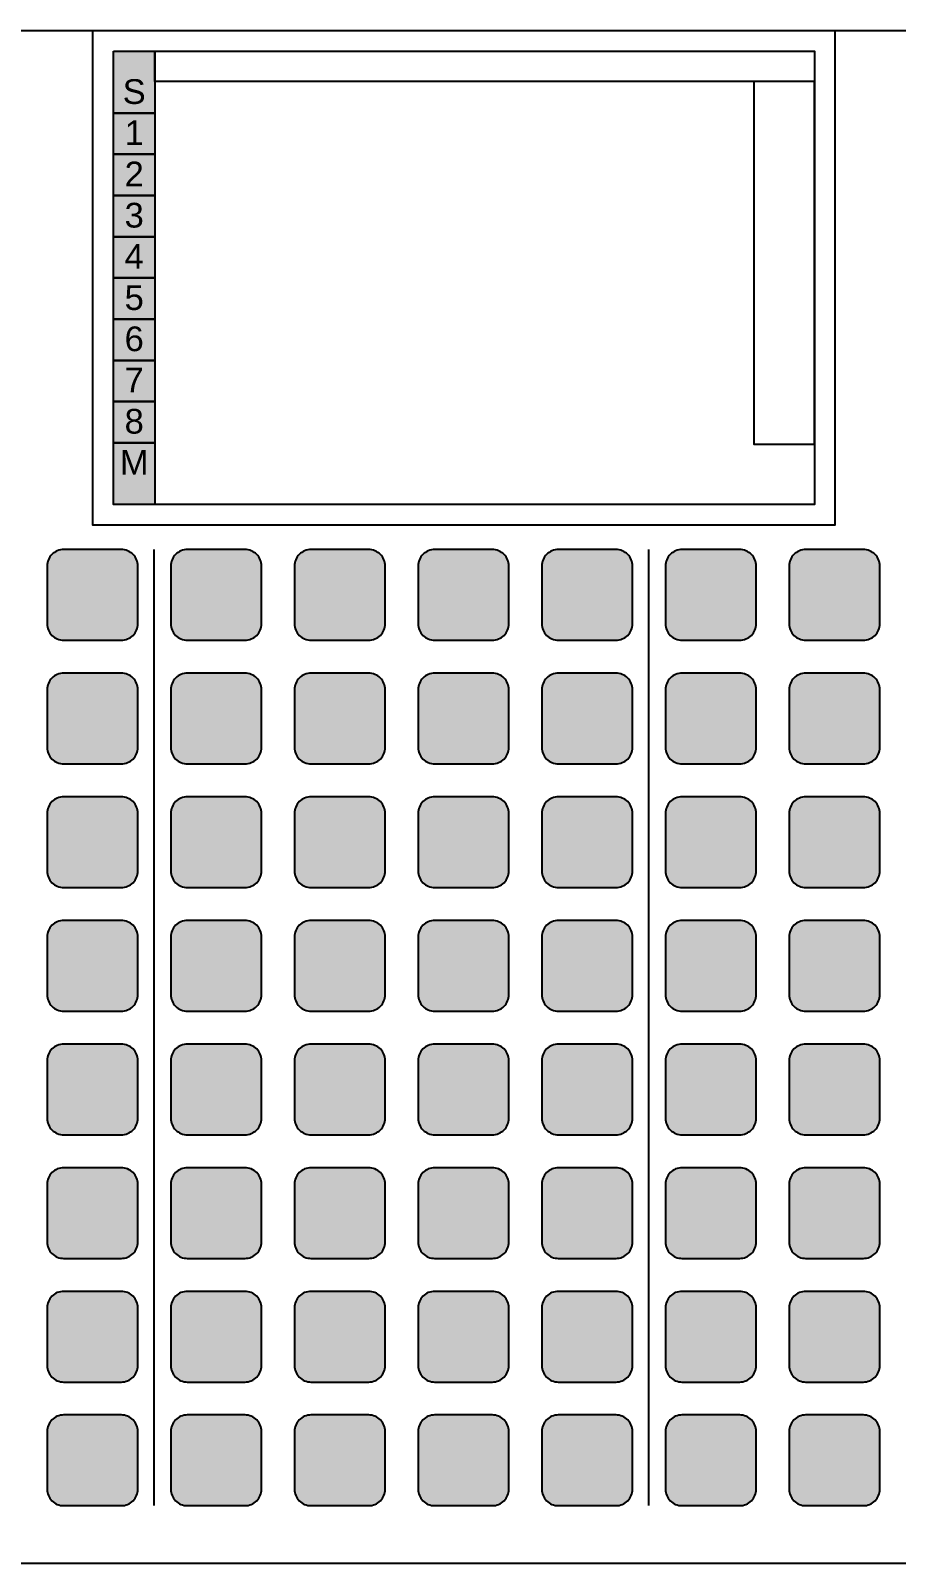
# Model space of a CAD drawing. Header units: millimetres. Extents: x -175 to 2286, y -1714 to 1134.
# Drawn here: x 782 to 887, y 158.1 to 344 of the extents above; entities that cross this region are included whole.
import ezdxf

# ---------------------------------------------------------------- set-up
doc = ezdxf.new("R2010")
doc.units = ezdxf.units.MM
for name, color, linetype in [('maingrid', 7, 'Continuous'), ('panel', 7, 'Continuous'), ('schrift', 7, 'Continuous')]:
    doc.layers.add(name, color=color, linetype=linetype)
doc.styles.get("Standard").update_dxf_attribs({"font": 'arial.ttf'})

msp = doc.modelspace()

# ---------------------------------------------------------------- hatches: boundary and pattern name
h = msp.add_hatch(color=6)
h.dxf.hatch_style = 1
h.paths.add_polyline_path([(792.104, 334.039), (797.104, 334.039), (797.104, 341.539), (792.104, 341.539)])
h = msp.add_hatch(color=1)
h.dxf.hatch_style = 1
h.paths.add_polyline_path([(797.104, 334.039), (792.104, 334.039), (792.104, 329.039), (797.104, 329.039)])
h = msp.add_hatch(color=6)
h.dxf.hatch_style = 1
h.paths.add_polyline_path([(792.104, 324.039), (797.104, 324.039), (797.104, 329.039), (792.104, 329.039)])
h = msp.add_hatch(color=54)
h.dxf.hatch_style = 1
h.paths.add_polyline_path([(797.104, 324.039), (792.104, 324.039), (792.104, 319.039), (797.104, 319.039)])
h = msp.add_hatch(color=2)
h.dxf.hatch_style = 1
h.paths.add_polyline_path([(797.104, 319.039), (792.104, 319.039), (792.104, 314.039), (797.104, 314.039)])
h = msp.add_hatch(color=150)
h.dxf.hatch_style = 1
h.paths.add_polyline_path([(797.104, 314.039), (792.104, 314.039), (792.104, 309.039), (797.104, 309.039)])
h = msp.add_hatch(color=61)
h.dxf.hatch_style = 1
h.paths.add_polyline_path([(797.104, 309.039), (792.104, 309.039), (792.104, 304.039), (797.104, 304.039)])
h = msp.add_hatch(color=4)
h.dxf.hatch_style = 1
h.paths.add_polyline_path([(797.104, 304.039), (792.104, 304.039), (792.104, 299.039), (797.104, 299.039)])
h = msp.add_hatch(color=3)
h.dxf.hatch_style = 1
h.paths.add_polyline_path([(797.104, 299.039), (792.104, 299.039), (792.104, 294.039), (797.104, 294.039)])
h = msp.add_hatch(color=252)
h.dxf.hatch_style = 1
h.paths.add_polyline_path([(792.104, 294.039), (792.104, 286.539), (797.104, 286.539), (797.104, 294.039)])
at = {"layer": 'maingrid'}
h = msp.add_hatch(color=252, dxfattribs=at)
h.dxf.hatch_style = 1
h.paths.add_polyline_path([(795.046, 279.079, 0.4142136), (793.046, 281.079), (786.046, 281.079, 0.4142136), (784.046, 279.079), (784.046, 272.079, 0.4142136), (786.046, 270.079), (793.046, 270.079, 0.4142136), (795.046, 272.079)])
at = {"layer": 'maingrid', "true_color": 0xfffffe}
h = msp.add_hatch(color=7, dxfattribs=at)
h.dxf.hatch_style = 1
h.paths.add_polyline_path([(810.046, 279.079, 0.4142136), (808.046, 281.079), (801.046, 281.079, 0.4142136), (799.046, 279.079), (799.046, 272.079, 0.4142136), (801.046, 270.079), (808.046, 270.079, 0.4142136), (810.046, 272.079)])
at = {"layer": 'maingrid'}
h = msp.add_hatch(color=252, dxfattribs=at)
h.dxf.hatch_style = 1
h.paths.add_polyline_path([(825.046, 279.079, 0.4142136), (823.046, 281.079), (816.046, 281.079, 0.4142136), (814.046, 279.079), (814.046, 272.079, 0.4142136), (816.046, 270.079), (823.046, 270.079, 0.4142136), (825.046, 272.079)])
h = msp.add_hatch(color=252, dxfattribs=at)
h.dxf.hatch_style = 1
h.paths.add_polyline_path([(840.046, 279.079, 0.4142136), (838.046, 281.079), (831.046, 281.079, 0.4142136), (829.046, 279.079), (829.046, 272.079, 0.4142136), (831.046, 270.079), (838.046, 270.079, 0.4142136), (840.046, 272.079)])
h = msp.add_hatch(color=252, dxfattribs=at)
h.dxf.hatch_style = 1
h.paths.add_polyline_path([(855.046, 279.079, 0.4142136), (853.046, 281.079), (846.046, 281.079, 0.4142136), (844.046, 279.079), (844.046, 272.079, 0.4142136), (846.046, 270.079), (853.046, 270.079, 0.4142136), (855.046, 272.079)])
at = {"layer": 'maingrid', "true_color": 0xfffffe}
h = msp.add_hatch(color=7, dxfattribs=at)
h.dxf.hatch_style = 1
h.paths.add_polyline_path([(870.046, 279.079, 0.4142136), (868.046, 281.079), (861.046, 281.079, 0.4142136), (859.046, 279.079), (859.046, 272.079, 0.4142136), (861.046, 270.079), (868.046, 270.079, 0.4142136), (870.046, 272.079)])
at = {"layer": 'maingrid'}
h = msp.add_hatch(color=252, dxfattribs=at)
h.dxf.hatch_style = 1
h.paths.add_polyline_path([(885.046, 279.079, 0.4142136), (883.046, 281.079), (876.046, 281.079, 0.4142136), (874.046, 279.079), (874.046, 272.079, 0.4142136), (876.046, 270.079), (883.046, 270.079, 0.4142136), (885.046, 272.079)])
h = msp.add_hatch(color=252, dxfattribs=at)
h.dxf.hatch_style = 1
h.paths.add_polyline_path([(795.046, 264.079, 0.4142136), (793.046, 266.079), (786.046, 266.079, 0.4142136), (784.046, 264.079), (784.046, 257.079, 0.4142136), (786.046, 255.079), (793.046, 255.079, 0.4142136), (795.046, 257.079)])
h = msp.add_hatch(color=252, dxfattribs=at)
h.dxf.hatch_style = 1
h.paths.add_polyline_path([(810.046, 264.079, 0.4142136), (808.046, 266.079), (801.046, 266.079, 0.4142136), (799.046, 264.079), (799.046, 257.079, 0.4142136), (801.046, 255.079), (808.046, 255.079, 0.4142136), (810.046, 257.079)])
h = msp.add_hatch(color=252, dxfattribs=at)
h.dxf.hatch_style = 1
h.paths.add_polyline_path([(825.046, 264.079, 0.4142136), (823.046, 266.079), (816.046, 266.079, 0.4142136), (814.046, 264.079), (814.046, 257.079, 0.4142136), (816.046, 255.079), (823.046, 255.079, 0.4142136), (825.046, 257.079)])
h = msp.add_hatch(color=252, dxfattribs=at)
h.dxf.hatch_style = 1
h.paths.add_polyline_path([(840.046, 264.079, 0.4142136), (838.046, 266.079), (831.046, 266.079, 0.4142136), (829.046, 264.079), (829.046, 257.079, 0.4142136), (831.046, 255.079), (838.046, 255.079, 0.4142136), (840.046, 257.079)])
h = msp.add_hatch(color=252, dxfattribs=at)
h.dxf.hatch_style = 1
h.paths.add_polyline_path([(855.046, 264.079, 0.4142136), (853.046, 266.079), (846.046, 266.079, 0.4142136), (844.046, 264.079), (844.046, 257.079, 0.4142136), (846.046, 255.079), (853.046, 255.079, 0.4142136), (855.046, 257.079)])
h = msp.add_hatch(color=252, dxfattribs=at)
h.dxf.hatch_style = 1
h.paths.add_polyline_path([(870.046, 264.079, 0.4142136), (868.046, 266.079), (861.046, 266.079, 0.4142136), (859.046, 264.079), (859.046, 257.079, 0.4142136), (861.046, 255.079), (868.046, 255.079, 0.4142136), (870.046, 257.079)])
h = msp.add_hatch(color=252, dxfattribs=at)
h.dxf.hatch_style = 1
h.paths.add_polyline_path([(885.046, 264.079, 0.4142136), (883.046, 266.079), (876.046, 266.079, 0.4142136), (874.046, 264.079), (874.046, 257.079, 0.4142136), (876.046, 255.079), (883.046, 255.079, 0.4142136), (885.046, 257.079)])
h = msp.add_hatch(color=252, dxfattribs=at)
h.dxf.hatch_style = 1
h.paths.add_polyline_path([(795.046, 249.079, 0.4142136), (793.046, 251.079), (786.046, 251.079, 0.4142136), (784.046, 249.079), (784.046, 242.079, 0.4142136), (786.046, 240.079), (793.046, 240.079, 0.4142136), (795.046, 242.079)])
h = msp.add_hatch(color=252, dxfattribs=at)
h.dxf.hatch_style = 1
h.paths.add_polyline_path([(810.046, 249.079, 0.4142136), (808.046, 251.079), (801.046, 251.079, 0.4142136), (799.046, 249.079), (799.046, 242.079, 0.4142136), (801.046, 240.079), (808.046, 240.079, 0.4142136), (810.046, 242.079)])
h = msp.add_hatch(color=252, dxfattribs=at)
h.dxf.hatch_style = 1
h.paths.add_polyline_path([(825.046, 249.079, 0.4142136), (823.046, 251.079), (816.046, 251.079, 0.4142136), (814.046, 249.079), (814.046, 242.079, 0.4142136), (816.046, 240.079), (823.046, 240.079, 0.4142136), (825.046, 242.079)])
h = msp.add_hatch(color=252, dxfattribs=at)
h.dxf.hatch_style = 1
h.paths.add_polyline_path([(840.046, 249.079, 0.4142136), (838.046, 251.079), (831.046, 251.079, 0.4142136), (829.046, 249.079), (829.046, 242.079, 0.4142136), (831.046, 240.079), (838.046, 240.079, 0.4142136), (840.046, 242.079)])
h = msp.add_hatch(color=252, dxfattribs=at)
h.dxf.hatch_style = 1
h.paths.add_polyline_path([(855.046, 249.079, 0.4142136), (853.046, 251.079), (846.046, 251.079, 0.4142136), (844.046, 249.079), (844.046, 242.079, 0.4142136), (846.046, 240.079), (853.046, 240.079, 0.4142136), (855.046, 242.079)])
h = msp.add_hatch(color=252, dxfattribs=at)
h.dxf.hatch_style = 1
h.paths.add_polyline_path([(870.046, 249.079, 0.4142136), (868.046, 251.079), (861.046, 251.079, 0.4142136), (859.046, 249.079), (859.046, 242.079, 0.4142136), (861.046, 240.079), (868.046, 240.079, 0.4142136), (870.046, 242.079)])
h = msp.add_hatch(color=252, dxfattribs=at)
h.dxf.hatch_style = 1
h.paths.add_polyline_path([(885.046, 249.079, 0.4142136), (883.046, 251.079), (876.046, 251.079, 0.4142136), (874.046, 249.079), (874.046, 242.079, 0.4142136), (876.046, 240.079), (883.046, 240.079, 0.4142136), (885.046, 242.079)])
h = msp.add_hatch(color=252, dxfattribs=at)
h.dxf.hatch_style = 1
h.paths.add_polyline_path([(795.046, 234.079, 0.4142136), (793.046, 236.079), (786.046, 236.079, 0.4142136), (784.046, 234.079), (784.046, 227.079, 0.4142136), (786.046, 225.079), (793.046, 225.079, 0.4142136), (795.046, 227.079)])
h = msp.add_hatch(color=252, dxfattribs=at)
h.dxf.hatch_style = 1
h.paths.add_polyline_path([(810.046, 234.079, 0.4142136), (808.046, 236.079), (801.046, 236.079, 0.4142136), (799.046, 234.079), (799.046, 227.079, 0.4142136), (801.046, 225.079), (808.046, 225.079, 0.4142136), (810.046, 227.079)])
h = msp.add_hatch(color=252, dxfattribs=at)
h.dxf.hatch_style = 1
h.paths.add_polyline_path([(825.046, 234.079, 0.4142136), (823.046, 236.079), (816.046, 236.079, 0.4142136), (814.046, 234.079), (814.046, 227.079, 0.4142136), (816.046, 225.079), (823.046, 225.079, 0.4142136), (825.046, 227.079)])
h = msp.add_hatch(color=252, dxfattribs=at)
h.dxf.hatch_style = 1
h.paths.add_polyline_path([(840.046, 234.079, 0.4142136), (838.046, 236.079), (831.046, 236.079, 0.4142136), (829.046, 234.079), (829.046, 227.079, 0.4142136), (831.046, 225.079), (838.046, 225.079, 0.4142136), (840.046, 227.079)])
h = msp.add_hatch(color=252, dxfattribs=at)
h.dxf.hatch_style = 1
h.paths.add_polyline_path([(855.046, 234.079, 0.4142136), (853.046, 236.079), (846.046, 236.079, 0.4142136), (844.046, 234.079), (844.046, 227.079, 0.4142136), (846.046, 225.079), (853.046, 225.079, 0.4142136), (855.046, 227.079)])
h = msp.add_hatch(color=252, dxfattribs=at)
h.dxf.hatch_style = 1
h.paths.add_polyline_path([(870.046, 234.079, 0.4142136), (868.046, 236.079), (861.046, 236.079, 0.4142136), (859.046, 234.079), (859.046, 227.079, 0.4142136), (861.046, 225.079), (868.046, 225.079, 0.4142136), (870.046, 227.079)])
h = msp.add_hatch(color=252, dxfattribs=at)
h.dxf.hatch_style = 1
h.paths.add_polyline_path([(885.046, 234.079, 0.4142136), (883.046, 236.079), (876.046, 236.079, 0.4142136), (874.046, 234.079), (874.046, 227.079, 0.4142136), (876.046, 225.079), (883.046, 225.079, 0.4142136), (885.046, 227.079)])
h = msp.add_hatch(color=252, dxfattribs=at)
h.dxf.hatch_style = 1
h.paths.add_polyline_path([(795.046, 219.079, 0.4142136), (793.046, 221.079), (786.046, 221.079, 0.4142136), (784.046, 219.079), (784.046, 212.079, 0.4142136), (786.046, 210.079), (793.046, 210.079, 0.4142136), (795.046, 212.079)])
h = msp.add_hatch(color=252, dxfattribs=at)
h.dxf.hatch_style = 1
h.paths.add_polyline_path([(810.046, 219.079, 0.4142136), (808.046, 221.079), (801.046, 221.079, 0.4142136), (799.046, 219.079), (799.046, 212.079, 0.4142136), (801.046, 210.079), (808.046, 210.079, 0.4142136), (810.046, 212.079)])
h = msp.add_hatch(color=252, dxfattribs=at)
h.dxf.hatch_style = 1
h.paths.add_polyline_path([(825.046, 219.079, 0.4142136), (823.046, 221.079), (816.046, 221.079, 0.4142136), (814.046, 219.079), (814.046, 212.079, 0.4142136), (816.046, 210.079), (823.046, 210.079, 0.4142136), (825.046, 212.079)])
h = msp.add_hatch(color=252, dxfattribs=at)
h.dxf.hatch_style = 1
h.paths.add_polyline_path([(840.046, 219.079, 0.4142136), (838.046, 221.079), (831.046, 221.079, 0.4142136), (829.046, 219.079), (829.046, 212.079, 0.4142136), (831.046, 210.079), (838.046, 210.079, 0.4142136), (840.046, 212.079)])
h = msp.add_hatch(color=252, dxfattribs=at)
h.dxf.hatch_style = 1
h.paths.add_polyline_path([(855.046, 219.079, 0.4142136), (853.046, 221.079), (846.046, 221.079, 0.4142136), (844.046, 219.079), (844.046, 212.079, 0.4142136), (846.046, 210.079), (853.046, 210.079, 0.4142136), (855.046, 212.079)])
h = msp.add_hatch(color=252, dxfattribs=at)
h.dxf.hatch_style = 1
h.paths.add_polyline_path([(870.046, 219.079, 0.4142136), (868.046, 221.079), (861.046, 221.079, 0.4142136), (859.046, 219.079), (859.046, 212.079, 0.4142136), (861.046, 210.079), (868.046, 210.079, 0.4142136), (870.046, 212.079)])
h = msp.add_hatch(color=252, dxfattribs=at)
h.dxf.hatch_style = 1
h.paths.add_polyline_path([(885.046, 219.079, 0.4142136), (883.046, 221.079), (876.046, 221.079, 0.4142136), (874.046, 219.079), (874.046, 212.079, 0.4142136), (876.046, 210.079), (883.046, 210.079, 0.4142136), (885.046, 212.079)])
h = msp.add_hatch(color=252, dxfattribs=at)
h.dxf.hatch_style = 1
h.paths.add_polyline_path([(795.046, 204.079, 0.4142136), (793.046, 206.079), (786.046, 206.079, 0.4142136), (784.046, 204.079), (784.046, 197.079, 0.4142136), (786.046, 195.079), (793.046, 195.079, 0.4142136), (795.046, 197.079)])
h = msp.add_hatch(color=252, dxfattribs=at)
h.dxf.hatch_style = 1
h.paths.add_polyline_path([(810.046, 204.079, 0.4142136), (808.046, 206.079), (801.046, 206.079, 0.4142136), (799.046, 204.079), (799.046, 197.079, 0.4142136), (801.046, 195.079), (808.046, 195.079, 0.4142136), (810.046, 197.079)])
h = msp.add_hatch(color=252, dxfattribs=at)
h.dxf.hatch_style = 1
h.paths.add_polyline_path([(825.046, 204.079, 0.4142136), (823.046, 206.079), (816.046, 206.079, 0.4142136), (814.046, 204.079), (814.046, 197.079, 0.4142136), (816.046, 195.079), (823.046, 195.079, 0.4142136), (825.046, 197.079)])
h = msp.add_hatch(color=252, dxfattribs=at)
h.dxf.hatch_style = 1
h.paths.add_polyline_path([(840.046, 204.079, 0.4142136), (838.046, 206.079), (831.046, 206.079, 0.4142136), (829.046, 204.079), (829.046, 197.079, 0.4142136), (831.046, 195.079), (838.046, 195.079, 0.4142136), (840.046, 197.079)])
h = msp.add_hatch(color=252, dxfattribs=at)
h.dxf.hatch_style = 1
h.paths.add_polyline_path([(855.046, 204.079, 0.4142136), (853.046, 206.079), (846.046, 206.079, 0.4142136), (844.046, 204.079), (844.046, 197.079, 0.4142136), (846.046, 195.079), (853.046, 195.079, 0.4142136), (855.046, 197.079)])
h = msp.add_hatch(color=252, dxfattribs=at)
h.dxf.hatch_style = 1
h.paths.add_polyline_path([(870.046, 204.079, 0.4142136), (868.046, 206.079), (861.046, 206.079, 0.4142136), (859.046, 204.079), (859.046, 197.079, 0.4142136), (861.046, 195.079), (868.046, 195.079, 0.4142136), (870.046, 197.079)])
h = msp.add_hatch(color=252, dxfattribs=at)
h.dxf.hatch_style = 1
h.paths.add_polyline_path([(885.046, 204.079, 0.4142136), (883.046, 206.079), (876.046, 206.079, 0.4142136), (874.046, 204.079), (874.046, 197.079, 0.4142136), (876.046, 195.079), (883.046, 195.079, 0.4142136), (885.046, 197.079)])
h = msp.add_hatch(color=252, dxfattribs=at)
h.dxf.hatch_style = 1
h.paths.add_polyline_path([(795.046, 189.079, 0.4142136), (793.046, 191.079), (786.046, 191.079, 0.4142136), (784.046, 189.079), (784.046, 182.079, 0.4142136), (786.046, 180.079), (793.046, 180.079, 0.4142136), (795.046, 182.079)])
h = msp.add_hatch(color=252, dxfattribs=at)
h.dxf.hatch_style = 1
h.paths.add_polyline_path([(810.046, 189.079, 0.4142136), (808.046, 191.079), (801.046, 191.079, 0.4142136), (799.046, 189.079), (799.046, 182.079, 0.4142136), (801.046, 180.079), (808.046, 180.079, 0.4142136), (810.046, 182.079)])
h = msp.add_hatch(color=252, dxfattribs=at)
h.dxf.hatch_style = 1
h.paths.add_polyline_path([(825.046, 189.079, 0.4142136), (823.046, 191.079), (816.046, 191.079, 0.4142136), (814.046, 189.079), (814.046, 182.079, 0.4142136), (816.046, 180.079), (823.046, 180.079, 0.4142136), (825.046, 182.079)])
h = msp.add_hatch(color=252, dxfattribs=at)
h.dxf.hatch_style = 1
h.paths.add_polyline_path([(840.046, 189.079, 0.4142136), (838.046, 191.079), (831.046, 191.079, 0.4142136), (829.046, 189.079), (829.046, 182.079, 0.4142136), (831.046, 180.079), (838.046, 180.079, 0.4142136), (840.046, 182.079)])
h = msp.add_hatch(color=252, dxfattribs=at)
h.dxf.hatch_style = 1
h.paths.add_polyline_path([(855.046, 189.079, 0.4142136), (853.046, 191.079), (846.046, 191.079, 0.4142136), (844.046, 189.079), (844.046, 182.079, 0.4142136), (846.046, 180.079), (853.046, 180.079, 0.4142136), (855.046, 182.079)])
h = msp.add_hatch(color=252, dxfattribs=at)
h.dxf.hatch_style = 1
h.paths.add_polyline_path([(870.046, 189.079, 0.4142136), (868.046, 191.079), (861.046, 191.079, 0.4142136), (859.046, 189.079), (859.046, 182.079, 0.4142136), (861.046, 180.079), (868.046, 180.079, 0.4142136), (870.046, 182.079)])
h = msp.add_hatch(color=252, dxfattribs=at)
h.dxf.hatch_style = 1
h.paths.add_polyline_path([(885.046, 189.079, 0.4142136), (883.046, 191.079), (876.046, 191.079, 0.4142136), (874.046, 189.079), (874.046, 182.079, 0.4142136), (876.046, 180.079), (883.046, 180.079, 0.4142136), (885.046, 182.079)])
h = msp.add_hatch(color=252, dxfattribs=at)
h.dxf.hatch_style = 1
h.paths.add_polyline_path([(795.046, 174.079, 0.4142136), (793.046, 176.079), (786.046, 176.079, 0.4142136), (784.046, 174.079), (784.046, 167.079, 0.4142136), (786.046, 165.079), (793.046, 165.079, 0.4142136), (795.046, 167.079)])
h = msp.add_hatch(color=252, dxfattribs=at)
h.dxf.hatch_style = 1
h.paths.add_polyline_path([(810.046, 174.079, 0.4142136), (808.046, 176.079), (801.046, 176.079, 0.4142136), (799.046, 174.079), (799.046, 167.079, 0.4142136), (801.046, 165.079), (808.046, 165.079, 0.4142136), (810.046, 167.079)])
h = msp.add_hatch(color=252, dxfattribs=at)
h.dxf.hatch_style = 1
h.paths.add_polyline_path([(825.046, 174.079, 0.4142136), (823.046, 176.079), (816.046, 176.079, 0.4142136), (814.046, 174.079), (814.046, 167.079, 0.4142136), (816.046, 165.079), (823.046, 165.079, 0.4142136), (825.046, 167.079)])
h = msp.add_hatch(color=252, dxfattribs=at)
h.dxf.hatch_style = 1
h.paths.add_polyline_path([(840.046, 174.079, 0.4142136), (838.046, 176.079), (831.046, 176.079, 0.4142136), (829.046, 174.079), (829.046, 167.079, 0.4142136), (831.046, 165.079), (838.046, 165.079, 0.4142136), (840.046, 167.079)])
h = msp.add_hatch(color=252, dxfattribs=at)
h.dxf.hatch_style = 1
h.paths.add_polyline_path([(855.046, 174.079, 0.4142136), (853.046, 176.079), (846.046, 176.079, 0.4142136), (844.046, 174.079), (844.046, 167.079, 0.4142136), (846.046, 165.079), (853.046, 165.079, 0.4142136), (855.046, 167.079)])
h = msp.add_hatch(color=252, dxfattribs=at)
h.dxf.hatch_style = 1
h.paths.add_polyline_path([(870.046, 174.079, 0.4142136), (868.046, 176.079), (861.046, 176.079, 0.4142136), (859.046, 174.079), (859.046, 167.079, 0.4142136), (861.046, 165.079), (868.046, 165.079, 0.4142136), (870.046, 167.079)])
h = msp.add_hatch(color=252, dxfattribs=at)
h.dxf.hatch_style = 1
h.paths.add_polyline_path([(885.046, 174.079, 0.4142136), (883.046, 176.079), (876.046, 176.079, 0.4142136), (874.046, 174.079), (874.046, 167.079, 0.4142136), (876.046, 165.079), (883.046, 165.079, 0.4142136), (885.046, 167.079)])

# ---------------------------------------------------------------- linework, layer by layer
for p, q in [((797.046, 165.079), (797.046, 281.079)), ((857.046, 165.079), (857.046, 281.079))]:
    msp.add_line(p, q)
for points in [[(672.046, 344.039), (982.046, 344.039), (982.046, 158.079), (672.046, 158.079)], [(789.604, 344.039), (879.604, 344.039), (879.604, 284.039), (789.604, 284.039)], [(792.104, 341.539), (877.104, 341.539), (877.104, 286.539), (792.104, 286.539)], [(792.104, 341.539), (797.104, 341.539), (797.104, 334.039), (792.104, 334.039)], [(797.104, 341.539), (877.104, 341.539), (877.104, 337.873), (797.104, 337.873)], [(877.104, 337.873), (869.771, 337.873), (869.771, 293.873), (877.104, 293.873)], [(792.104, 334.039), (797.104, 334.039), (797.104, 329.039), (792.104, 329.039)], [(792.104, 329.039), (797.104, 329.039), (797.104, 324.039), (792.104, 324.039)], [(792.104, 324.039), (797.104, 324.039), (797.104, 319.039), (792.104, 319.039)], [(792.104, 319.039), (797.104, 319.039), (797.104, 314.039), (792.104, 314.039)], [(792.104, 314.039), (797.104, 314.039), (797.104, 309.039), (792.104, 309.039)], [(792.104, 309.039), (797.104, 309.039), (797.104, 304.039), (792.104, 304.039)], [(792.104, 304.039), (797.104, 304.039), (797.104, 299.039), (792.104, 299.039)], [(792.104, 299.039), (797.104, 299.039), (797.104, 294.039), (792.104, 294.039)], [(792.104, 294.039), (797.104, 294.039), (797.104, 286.539), (792.104, 286.539)]]:
    msp.add_lwpolyline(points, close=True)
at = {"layer": 'panel'}
for points in [[(786.046, 270.079), (793.046, 270.079, 0.4142136), (795.046, 272.079), (795.046, 279.079, 0.4142136), (793.046, 281.079), (786.046, 281.079, 0.4142136), (784.046, 279.079), (784.046, 272.079, 0.4142136)], [(801.046, 270.079), (808.046, 270.079, 0.4142136), (810.046, 272.079), (810.046, 279.079, 0.4142136), (808.046, 281.079), (801.046, 281.079, 0.4142136), (799.046, 279.079), (799.046, 272.079, 0.4142136)], [(816.046, 270.079), (823.046, 270.079, 0.4142136), (825.046, 272.079), (825.046, 279.079, 0.4142136), (823.046, 281.079), (816.046, 281.079, 0.4142136), (814.046, 279.079), (814.046, 272.079, 0.4142136)], [(831.046, 270.079), (838.046, 270.079, 0.4142136), (840.046, 272.079), (840.046, 279.079, 0.4142136), (838.046, 281.079), (831.046, 281.079, 0.4142136), (829.046, 279.079), (829.046, 272.079, 0.4142136)], [(846.046, 270.079), (853.046, 270.079, 0.4142136), (855.046, 272.079), (855.046, 279.079, 0.4142136), (853.046, 281.079), (846.046, 281.079, 0.4142136), (844.046, 279.079), (844.046, 272.079, 0.4142136)], [(861.046, 270.079), (868.046, 270.079, 0.4142136), (870.046, 272.079), (870.046, 279.079, 0.4142136), (868.046, 281.079), (861.046, 281.079, 0.4142136), (859.046, 279.079), (859.046, 272.079, 0.4142136)], [(876.046, 270.079), (883.046, 270.079, 0.4142136), (885.046, 272.079), (885.046, 279.079, 0.4142136), (883.046, 281.079), (876.046, 281.079, 0.4142136), (874.046, 279.079), (874.046, 272.079, 0.4142136)], [(786.046, 255.079), (793.046, 255.079, 0.4142136), (795.046, 257.079), (795.046, 264.079, 0.4142136), (793.046, 266.079), (786.046, 266.079, 0.4142136), (784.046, 264.079), (784.046, 257.079, 0.4142136)], [(801.046, 255.079), (808.046, 255.079, 0.4142136), (810.046, 257.079), (810.046, 264.079, 0.4142136), (808.046, 266.079), (801.046, 266.079, 0.4142136), (799.046, 264.079), (799.046, 257.079, 0.4142136)], [(816.046, 255.079), (823.046, 255.079, 0.4142136), (825.046, 257.079), (825.046, 264.079, 0.4142136), (823.046, 266.079), (816.046, 266.079, 0.4142136), (814.046, 264.079), (814.046, 257.079, 0.4142136)], [(831.046, 255.079), (838.046, 255.079, 0.4142136), (840.046, 257.079), (840.046, 264.079, 0.4142136), (838.046, 266.079), (831.046, 266.079, 0.4142136), (829.046, 264.079), (829.046, 257.079, 0.4142136)], [(846.046, 255.079), (853.046, 255.079, 0.4142136), (855.046, 257.079), (855.046, 264.079, 0.4142136), (853.046, 266.079), (846.046, 266.079, 0.4142136), (844.046, 264.079), (844.046, 257.079, 0.4142136)], [(861.046, 255.079), (868.046, 255.079, 0.4142136), (870.046, 257.079), (870.046, 264.079, 0.4142136), (868.046, 266.079), (861.046, 266.079, 0.4142136), (859.046, 264.079), (859.046, 257.079, 0.4142136)], [(876.046, 255.079), (883.046, 255.079, 0.4142136), (885.046, 257.079), (885.046, 264.079, 0.4142136), (883.046, 266.079), (876.046, 266.079, 0.4142136), (874.046, 264.079), (874.046, 257.079, 0.4142136)], [(786.046, 240.079), (793.046, 240.079, 0.4142136), (795.046, 242.079), (795.046, 249.079, 0.4142136), (793.046, 251.079), (786.046, 251.079, 0.4142136), (784.046, 249.079), (784.046, 242.079, 0.4142136)], [(801.046, 240.079), (808.046, 240.079, 0.4142136), (810.046, 242.079), (810.046, 249.079, 0.4142136), (808.046, 251.079), (801.046, 251.079, 0.4142136), (799.046, 249.079), (799.046, 242.079, 0.4142136)], [(816.046, 240.079), (823.046, 240.079, 0.4142136), (825.046, 242.079), (825.046, 249.079, 0.4142136), (823.046, 251.079), (816.046, 251.079, 0.4142136), (814.046, 249.079), (814.046, 242.079, 0.4142136)], [(831.046, 240.079), (838.046, 240.079, 0.4142136), (840.046, 242.079), (840.046, 249.079, 0.4142136), (838.046, 251.079), (831.046, 251.079, 0.4142136), (829.046, 249.079), (829.046, 242.079, 0.4142136)], [(846.046, 240.079), (853.046, 240.079, 0.4142136), (855.046, 242.079), (855.046, 249.079, 0.4142136), (853.046, 251.079), (846.046, 251.079, 0.4142136), (844.046, 249.079), (844.046, 242.079, 0.4142136)], [(861.046, 240.079), (868.046, 240.079, 0.4142136), (870.046, 242.079), (870.046, 249.079, 0.4142136), (868.046, 251.079), (861.046, 251.079, 0.4142136), (859.046, 249.079), (859.046, 242.079, 0.4142136)], [(876.046, 240.079), (883.046, 240.079, 0.4142136), (885.046, 242.079), (885.046, 249.079, 0.4142136), (883.046, 251.079), (876.046, 251.079, 0.4142136), (874.046, 249.079), (874.046, 242.079, 0.4142136)], [(786.046, 225.079), (793.046, 225.079, 0.4142136), (795.046, 227.079), (795.046, 234.079, 0.4142136), (793.046, 236.079), (786.046, 236.079, 0.4142136), (784.046, 234.079), (784.046, 227.079, 0.4142136)], [(801.046, 225.079), (808.046, 225.079, 0.4142136), (810.046, 227.079), (810.046, 234.079, 0.4142136), (808.046, 236.079), (801.046, 236.079, 0.4142136), (799.046, 234.079), (799.046, 227.079, 0.4142136)], [(816.046, 225.079), (823.046, 225.079, 0.4142136), (825.046, 227.079), (825.046, 234.079, 0.4142136), (823.046, 236.079), (816.046, 236.079, 0.4142136), (814.046, 234.079), (814.046, 227.079, 0.4142136)], [(831.046, 225.079), (838.046, 225.079, 0.4142136), (840.046, 227.079), (840.046, 234.079, 0.4142136), (838.046, 236.079), (831.046, 236.079, 0.4142136), (829.046, 234.079), (829.046, 227.079, 0.4142136)], [(846.046, 225.079), (853.046, 225.079, 0.4142136), (855.046, 227.079), (855.046, 234.079, 0.4142136), (853.046, 236.079), (846.046, 236.079, 0.4142136), (844.046, 234.079), (844.046, 227.079, 0.4142136)], [(861.046, 225.079), (868.046, 225.079, 0.4142136), (870.046, 227.079), (870.046, 234.079, 0.4142136), (868.046, 236.079), (861.046, 236.079, 0.4142136), (859.046, 234.079), (859.046, 227.079, 0.4142136)], [(876.046, 225.079), (883.046, 225.079, 0.4142136), (885.046, 227.079), (885.046, 234.079, 0.4142136), (883.046, 236.079), (876.046, 236.079, 0.4142136), (874.046, 234.079), (874.046, 227.079, 0.4142136)], [(786.046, 210.079), (793.046, 210.079, 0.4142136), (795.046, 212.079), (795.046, 219.079, 0.4142136), (793.046, 221.079), (786.046, 221.079, 0.4142136), (784.046, 219.079), (784.046, 212.079, 0.4142136)], [(801.046, 210.079), (808.046, 210.079, 0.4142136), (810.046, 212.079), (810.046, 219.079, 0.4142136), (808.046, 221.079), (801.046, 221.079, 0.4142136), (799.046, 219.079), (799.046, 212.079, 0.4142136)], [(816.046, 210.079), (823.046, 210.079, 0.4142136), (825.046, 212.079), (825.046, 219.079, 0.4142136), (823.046, 221.079), (816.046, 221.079, 0.4142136), (814.046, 219.079), (814.046, 212.079, 0.4142136)], [(831.046, 210.079), (838.046, 210.079, 0.4142136), (840.046, 212.079), (840.046, 219.079, 0.4142136), (838.046, 221.079), (831.046, 221.079, 0.4142136), (829.046, 219.079), (829.046, 212.079, 0.4142136)], [(846.046, 210.079), (853.046, 210.079, 0.4142136), (855.046, 212.079), (855.046, 219.079, 0.4142136), (853.046, 221.079), (846.046, 221.079, 0.4142136), (844.046, 219.079), (844.046, 212.079, 0.4142136)], [(861.046, 210.079), (868.046, 210.079, 0.4142136), (870.046, 212.079), (870.046, 219.079, 0.4142136), (868.046, 221.079), (861.046, 221.079, 0.4142136), (859.046, 219.079), (859.046, 212.079, 0.4142136)], [(876.046, 210.079), (883.046, 210.079, 0.4142136), (885.046, 212.079), (885.046, 219.079, 0.4142136), (883.046, 221.079), (876.046, 221.079, 0.4142136), (874.046, 219.079), (874.046, 212.079, 0.4142136)], [(786.046, 195.079), (793.046, 195.079, 0.4142136), (795.046, 197.079), (795.046, 204.079, 0.4142136), (793.046, 206.079), (786.046, 206.079, 0.4142136), (784.046, 204.079), (784.046, 197.079, 0.4142136)], [(801.046, 195.079), (808.046, 195.079, 0.4142136), (810.046, 197.079), (810.046, 204.079, 0.4142136), (808.046, 206.079), (801.046, 206.079, 0.4142136), (799.046, 204.079), (799.046, 197.079, 0.4142136)], [(816.046, 195.079), (823.046, 195.079, 0.4142136), (825.046, 197.079), (825.046, 204.079, 0.4142136), (823.046, 206.079), (816.046, 206.079, 0.4142136), (814.046, 204.079), (814.046, 197.079, 0.4142136)], [(831.046, 195.079), (838.046, 195.079, 0.4142136), (840.046, 197.079), (840.046, 204.079, 0.4142136), (838.046, 206.079), (831.046, 206.079, 0.4142136), (829.046, 204.079), (829.046, 197.079, 0.4142136)], [(846.046, 195.079), (853.046, 195.079, 0.4142136), (855.046, 197.079), (855.046, 204.079, 0.4142136), (853.046, 206.079), (846.046, 206.079, 0.4142136), (844.046, 204.079), (844.046, 197.079, 0.4142136)], [(861.046, 195.079), (868.046, 195.079, 0.4142136), (870.046, 197.079), (870.046, 204.079, 0.4142136), (868.046, 206.079), (861.046, 206.079, 0.4142136), (859.046, 204.079), (859.046, 197.079, 0.4142136)], [(876.046, 195.079), (883.046, 195.079, 0.4142136), (885.046, 197.079), (885.046, 204.079, 0.4142136), (883.046, 206.079), (876.046, 206.079, 0.4142136), (874.046, 204.079), (874.046, 197.079, 0.4142136)], [(786.046, 180.079), (793.046, 180.079, 0.4142136), (795.046, 182.079), (795.046, 189.079, 0.4142136), (793.046, 191.079), (786.046, 191.079, 0.4142136), (784.046, 189.079), (784.046, 182.079, 0.4142136)], [(801.046, 180.079), (808.046, 180.079, 0.4142136), (810.046, 182.079), (810.046, 189.079, 0.4142136), (808.046, 191.079), (801.046, 191.079, 0.4142136), (799.046, 189.079), (799.046, 182.079, 0.4142136)], [(816.046, 180.079), (823.046, 180.079, 0.4142136), (825.046, 182.079), (825.046, 189.079, 0.4142136), (823.046, 191.079), (816.046, 191.079, 0.4142136), (814.046, 189.079), (814.046, 182.079, 0.4142136)], [(831.046, 180.079), (838.046, 180.079, 0.4142136), (840.046, 182.079), (840.046, 189.079, 0.4142136), (838.046, 191.079), (831.046, 191.079, 0.4142136), (829.046, 189.079), (829.046, 182.079, 0.4142136)], [(846.046, 180.079), (853.046, 180.079, 0.4142136), (855.046, 182.079), (855.046, 189.079, 0.4142136), (853.046, 191.079), (846.046, 191.079, 0.4142136), (844.046, 189.079), (844.046, 182.079, 0.4142136)], [(861.046, 180.079), (868.046, 180.079, 0.4142136), (870.046, 182.079), (870.046, 189.079, 0.4142136), (868.046, 191.079), (861.046, 191.079, 0.4142136), (859.046, 189.079), (859.046, 182.079, 0.4142136)], [(876.046, 180.079), (883.046, 180.079, 0.4142136), (885.046, 182.079), (885.046, 189.079, 0.4142136), (883.046, 191.079), (876.046, 191.079, 0.4142136), (874.046, 189.079), (874.046, 182.079, 0.4142136)], [(786.046, 165.079), (793.046, 165.079, 0.4142136), (795.046, 167.079), (795.046, 174.079, 0.4142136), (793.046, 176.079), (786.046, 176.079, 0.4142136), (784.046, 174.079), (784.046, 167.079, 0.4142136)], [(801.046, 165.079), (808.046, 165.079, 0.4142136), (810.046, 167.079), (810.046, 174.079, 0.4142136), (808.046, 176.079), (801.046, 176.079, 0.4142136), (799.046, 174.079), (799.046, 167.079, 0.4142136)], [(816.046, 165.079), (823.046, 165.079, 0.4142136), (825.046, 167.079), (825.046, 174.079, 0.4142136), (823.046, 176.079), (816.046, 176.079, 0.4142136), (814.046, 174.079), (814.046, 167.079, 0.4142136)], [(831.046, 165.079), (838.046, 165.079, 0.4142136), (840.046, 167.079), (840.046, 174.079, 0.4142136), (838.046, 176.079), (831.046, 176.079, 0.4142136), (829.046, 174.079), (829.046, 167.079, 0.4142136)], [(846.046, 165.079), (853.046, 165.079, 0.4142136), (855.046, 167.079), (855.046, 174.079, 0.4142136), (853.046, 176.079), (846.046, 176.079, 0.4142136), (844.046, 174.079), (844.046, 167.079, 0.4142136)], [(861.046, 165.079), (868.046, 165.079, 0.4142136), (870.046, 167.079), (870.046, 174.079, 0.4142136), (868.046, 176.079), (861.046, 176.079, 0.4142136), (859.046, 174.079), (859.046, 167.079, 0.4142136)], [(876.046, 165.079), (883.046, 165.079, 0.4142136), (885.046, 167.079), (885.046, 174.079, 0.4142136), (883.046, 176.079), (876.046, 176.079, 0.4142136), (874.046, 174.079), (874.046, 167.079, 0.4142136)]]:
    msp.add_lwpolyline(points, format="xyb", close=True, dxfattribs=at)

# ---------------------------------------------------------------- texts
at = {"layer": 'schrift', "char_height": 3, "attachment_point": 2}
for s, insert in [('S', (794.604, 338.149)), ('1', (794.604, 333.149)), ('2', (794.604, 328.149)), ('3', (794.604, 323.149)), ('4', (794.604, 318.149)), ('5', (794.604, 313.149)), ('6', (794.604, 308.149)), ('7', (794.604, 303.149)), ('8', (794.604, 298.149)), ('M', (794.604, 293.149))]:
    msp.add_mtext_dynamic_manual_height_columns(s, width=27.57727, gutter_width=12.5, heights=[0], dxfattribs=dict(at, insert=insert))

doc.saveas('drawing.dxf')
